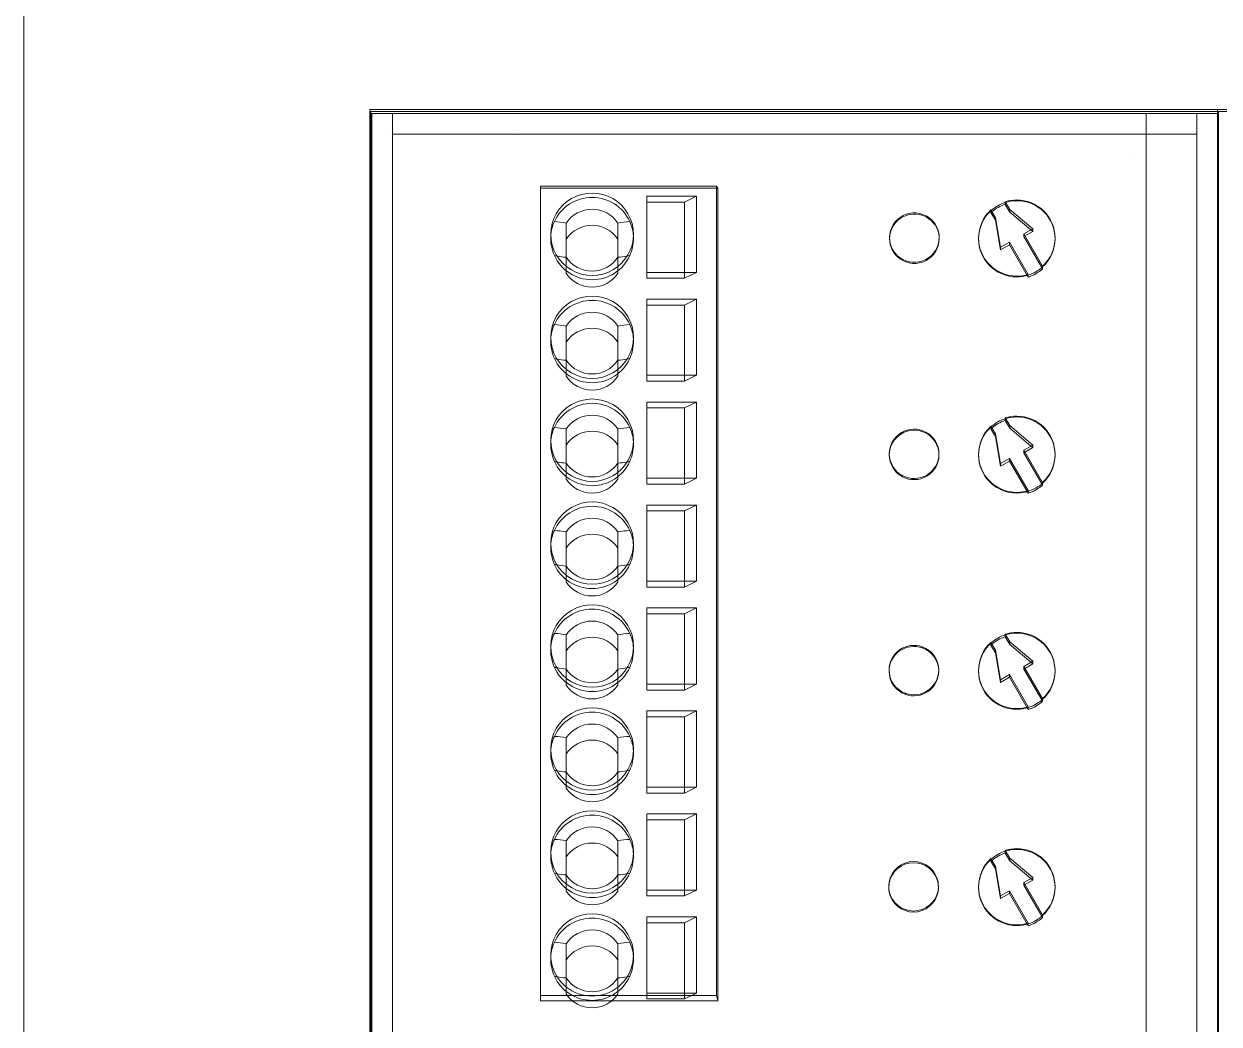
# Model space of a CAD drawing. Header units: millimetres. Extents: x 4137 to 6698, y 1400 to 3585.
# Drawn here: x 4370.9 to 4428.8, y 2616.5 to 2664.9 of the extents above; entities that cross this region are included whole.
import ezdxf

# ---------------------------------------------------------------- set-up
doc = ezdxf.new("R2010")
doc.units = ezdxf.units.MM
doc.layers.add('000-SI-Oprema', color=30, linetype='Continuous', lineweight=0)
doc.layers.add('002-PI-Kabelska kanalica', color=150, linetype='Continuous')

msp = doc.modelspace()

# ---------------------------------------------------------------- linework, layer by layer
at = {"layer": '000-SI-Oprema', "color": 0, "linetype": 'ByBlock', "lineweight": 0}
for p, q in [((4428.68, 2660.745), (4387.68, 2660.745)), ((4387.68, 2660.745), (4387.68, 2530.745)), ((4387.68, 2549.295), (4387.68, 2660.745)), ((4387.68, 2660.745), (4387.68, 2660.745)), ((4428.68, 2660.745), (4387.68, 2660.745)), ((4389.68, 2660.745), (4389.68, 2660.745)), ((4389.68, 2660.745), (4389.68, 2660.745)), ((4392.68, 2660.745), (4392.68, 2660.745)), ((4392.68, 2660.745), (4392.68, 2660.745)), ((4392.68, 2660.745), (4392.68, 2660.745)), ((4392.68, 2660.745), (4392.68, 2660.745)), ((4392.68, 2660.745), (4392.68, 2660.745)), ((4392.68, 2660.745), (4392.68, 2660.745)), ((4392.68, 2660.745), (4392.68, 2660.745)), ((4392.68, 2660.745), (4392.68, 2660.745)), ((4392.68, 2660.745), (4392.68, 2660.745)), ((4392.68, 2660.745), (4392.68, 2660.745)), ((4392.68, 2660.745), (4392.68, 2660.745)), ((4392.68, 2660.745), (4392.68, 2660.745)), ((4392.68, 2660.745), (4392.68, 2660.745)), ((4393.08, 2660.745), (4393.08, 2660.745)), ((4393.08, 2660.745), (4393.08, 2660.745)), ((4394.58, 2660.745), (4394.58, 2660.745)), ((4394.58, 2660.745), (4394.58, 2660.745)), ((4394.58, 2660.745), (4394.58, 2660.745)), ((4394.58, 2660.745), (4394.58, 2660.745)), ((4395.58, 2660.745), (4395.58, 2660.745)), ((4396.08, 2660.745), (4396.08, 2660.745)), ((4396.08, 2660.745), (4396.08, 2660.745)), ((4396.08, 2660.745), (4396.08, 2660.745)), ((4407.197, 2660.745), (4407.197, 2660.745)), ((4407.197, 2660.745), (4407.197, 2660.745)), ((4407.197, 2660.745), (4407.197, 2660.745)), ((4407.197, 2660.745), (4407.197, 2660.745)), ((4407.197, 2660.745), (4407.197, 2660.745)), ((4407.197, 2660.745), (4407.197, 2660.745)), ((4407.197, 2660.745), (4407.197, 2660.745)), ((4407.197, 2660.745), (4407.197, 2660.745)), ((4407.197, 2660.745), (4407.197, 2660.745)), ((4407.197, 2660.745), (4407.197, 2660.745)), ((4407.197, 2660.745), (4407.197, 2660.745)), ((4407.197, 2660.745), (4407.197, 2660.745)), ((4407.197, 2660.745), (4407.197, 2660.745)), ((4407.197, 2660.745), (4407.197, 2660.745)), ((4407.197, 2660.745), (4407.197, 2660.745)), ((4409.162, 2660.745), (4409.162, 2660.745)), ((4409.162, 2660.745), (4409.162, 2660.745)), ((4409.162, 2660.745), (4409.162, 2660.745)), ((4409.162, 2660.745), (4409.162, 2660.745)), ((4409.162, 2660.745), (4409.162, 2660.745)), ((4409.162, 2660.745), (4409.162, 2660.745)), ((4409.162, 2660.745), (4409.162, 2660.745)), ((4409.162, 2660.745), (4409.162, 2660.745)), ((4409.162, 2660.745), (4409.162, 2660.745)), ((4409.162, 2660.745), (4409.162, 2660.745)), ((4409.162, 2660.745), (4409.162, 2660.745)), ((4409.162, 2660.745), (4409.162, 2660.745)), ((4409.162, 2660.745), (4409.162, 2660.745)), ((4409.162, 2660.745), (4409.162, 2660.745)), ((4409.162, 2660.745), (4409.162, 2660.745)), ((4424.68, 2660.745), (4424.68, 2660.745)), ((4424.68, 2660.745), (4424.68, 2660.745)), ((4424.68, 2660.745), (4424.68, 2660.745)), ((4424.68, 2660.745), (4424.68, 2660.745)), ((4424.68, 2660.745), (4424.68, 2660.745)), ((4424.68, 2660.745), (4424.68, 2660.745)), ((4424.68, 2660.745), (4424.68, 2660.745)), ((4424.68, 2660.745), (4424.68, 2660.745)), ((4424.68, 2660.745), (4424.68, 2660.745)), ((4424.68, 2660.745), (4424.68, 2660.745)), ((4424.68, 2660.745), (4424.68, 2660.745)), ((4424.68, 2660.745), (4424.68, 2660.745)), ((4424.98, 2660.745), (4424.98, 2660.745)), ((4424.98, 2660.745), (4424.98, 2660.745)), ((4424.98, 2660.745), (4424.98, 2660.745)), ((4428.68, 2530.745), (4428.68, 2660.745)), ((4428.68, 2549.295), (4428.68, 2660.745)), ((4428.68, 2660.745), (4428.68, 2660.745)), ((4469.68, 2660.745), (4428.68, 2660.745)), ((4428.68, 2660.745), (4428.68, 2530.745)), ((4428.68, 2549.295), (4428.68, 2660.745)), ((4428.68, 2660.745), (4428.68, 2660.745)), ((4469.68, 2660.745), (4428.68, 2660.745)), ((4387.728, 2660.646), (4387.728, 2660.646)), ((4428.728, 2660.646), (4387.728, 2660.646)), ((4387.728, 2660.646), (4387.728, 2530.646)), ((4387.728, 2549.195), (4387.728, 2660.646)), ((4387.728, 2660.646), (4387.728, 2660.646)), ((4428.728, 2660.646), (4387.728, 2660.646)), ((4387.776, 2660.546), (4387.776, 2547.605)), ((4387.776, 2660.546), (4387.776, 2660.546)), ((4387.776, 2660.546), (4390.888, 2660.546)), ((4388.728, 2660.646), (4388.728, 2660.646)), ((4388.776, 2660.071), (4388.776, 2660.546)), ((4388.776, 2660.546), (4388.776, 2660.546)), ((4389.728, 2660.646), (4389.728, 2660.646)), ((4389.728, 2660.646), (4389.728, 2660.646)), ((4390.84, 2660.646), (4390.84, 2660.646)), ((4390.888, 2660.546), (4390.888, 2660.546)), ((4390.888, 2660.546), (4425.226, 2660.546)), ((4392.728, 2660.646), (4392.728, 2660.646)), ((4392.728, 2660.646), (4392.728, 2660.646)), ((4392.728, 2660.646), (4392.728, 2660.646)), ((4392.728, 2660.646), (4392.728, 2660.646)), ((4392.728, 2660.646), (4392.728, 2660.646)), ((4392.728, 2660.646), (4392.728, 2660.646)), ((4392.728, 2660.646), (4392.728, 2660.646)), ((4392.728, 2660.646), (4392.728, 2660.646)), ((4392.728, 2660.646), (4392.728, 2660.646)), ((4392.728, 2660.646), (4392.728, 2660.646)), ((4392.728, 2660.646), (4392.728, 2660.646)), ((4392.728, 2660.646), (4392.728, 2660.646)), ((4392.728, 2660.646), (4392.728, 2660.646)), ((4393.128, 2660.646), (4393.128, 2660.646)), ((4393.128, 2660.646), (4393.128, 2660.646)), ((4394.628, 2660.646), (4394.628, 2660.646)), ((4394.628, 2660.646), (4394.628, 2660.646)), ((4394.628, 2660.646), (4394.628, 2660.646)), ((4394.628, 2660.646), (4394.628, 2660.646)), ((4395.628, 2660.646), (4395.628, 2660.646)), ((4396.128, 2660.646), (4396.128, 2660.646)), ((4396.128, 2660.646), (4396.128, 2660.646)), ((4396.128, 2660.646), (4396.128, 2660.646)), ((4407.245, 2660.646), (4407.245, 2660.646)), ((4407.245, 2660.646), (4407.245, 2660.646)), ((4407.245, 2660.646), (4407.245, 2660.646)), ((4407.245, 2660.646), (4407.245, 2660.646)), ((4407.245, 2660.646), (4407.245, 2660.646)), ((4407.245, 2660.646), (4407.245, 2660.646)), ((4407.245, 2660.646), (4407.245, 2660.646)), ((4407.245, 2660.646), (4407.245, 2660.646)), ((4407.245, 2660.646), (4407.245, 2660.646)), ((4407.245, 2660.646), (4407.245, 2660.646)), ((4407.245, 2660.646), (4407.245, 2660.646)), ((4407.245, 2660.646), (4407.245, 2660.646)), ((4407.245, 2660.646), (4407.245, 2660.646)), ((4407.245, 2660.646), (4407.245, 2660.646)), ((4407.245, 2660.646), (4407.245, 2660.646)), ((4409.21, 2660.646), (4409.21, 2660.646)), ((4409.21, 2660.646), (4409.21, 2660.646)), ((4409.21, 2660.646), (4409.21, 2660.646)), ((4409.21, 2660.646), (4409.21, 2660.646)), ((4409.21, 2660.646), (4409.21, 2660.646)), ((4409.21, 2660.646), (4409.21, 2660.646)), ((4409.21, 2660.646), (4409.21, 2660.646)), ((4409.21, 2660.646), (4409.21, 2660.646)), ((4409.21, 2660.646), (4409.21, 2660.646)), ((4409.21, 2660.646), (4409.21, 2660.646)), ((4409.21, 2660.646), (4409.21, 2660.646)), ((4409.21, 2660.646), (4409.21, 2660.646)), ((4409.21, 2660.646), (4409.21, 2660.646)), ((4409.21, 2660.646), (4409.21, 2660.646)), ((4409.21, 2660.646), (4409.21, 2660.646)), ((4424.728, 2660.646), (4424.728, 2660.646)), ((4424.728, 2660.646), (4424.728, 2660.646)), ((4424.728, 2660.646), (4424.728, 2660.646)), ((4424.728, 2660.646), (4424.728, 2660.646)), ((4424.728, 2660.646), (4424.728, 2660.646)), ((4424.728, 2660.646), (4424.728, 2660.646)), ((4424.728, 2660.646), (4424.728, 2660.646)), ((4424.728, 2660.646), (4424.728, 2660.646)), ((4424.728, 2660.646), (4424.728, 2660.646)), ((4424.728, 2660.646), (4424.728, 2660.646)), ((4424.728, 2660.646), (4424.728, 2660.646)), ((4424.728, 2660.646), (4424.728, 2660.646)), ((4425.028, 2660.646), (4425.028, 2660.646)), ((4425.028, 2660.646), (4425.028, 2660.646)), ((4425.028, 2660.646), (4425.028, 2660.646)), ((4425.178, 2660.646), (4425.178, 2660.646)), ((4425.226, 2660.546), (4425.226, 2547.605)), ((4425.226, 2660.546), (4428.676, 2660.546)), ((4425.226, 2660.546), (4425.226, 2660.546)), ((4427.676, 2660.546), (4427.676, 2660.071)), ((4427.676, 2660.546), (4427.676, 2660.546)), ((4428.676, 2660.546), (4428.676, 2547.604)), ((4428.676, 2660.546), (4428.676, 2660.546)), ((4428.728, 2530.646), (4428.728, 2660.646)), ((4428.728, 2549.195), (4428.728, 2660.646)), ((4428.728, 2660.646), (4428.728, 2660.646)), ((4428.728, 2660.646), (4428.728, 2660.646)), ((4469.728, 2660.646), (4428.728, 2660.646)), ((4428.728, 2660.646), (4428.728, 2530.646)), ((4428.728, 2549.195), (4428.728, 2660.646)), ((4428.728, 2660.646), (4428.728, 2660.646)), ((4469.728, 2660.646), (4428.728, 2660.646)), ((4388.728, 2659.646), (4388.728, 2659.646)), ((4388.776, 2660.044), (4388.776, 2548.761)), ((4394.591, 2659.609), (4394.591, 2659.609)), ((4427.628, 2659.646), (4427.628, 2659.646)), ((4427.676, 2548.761), (4427.676, 2660.071)), ((4388.776, 2659.546), (4427.676, 2659.546)), ((4388.776, 2659.546), (4388.776, 2659.546)), ((4427.676, 2659.546), (4427.676, 2659.546)), ((4424.657, 2658.627), (4424.657, 2658.627)), ((4424.657, 2658.627), (4424.657, 2658.627)), ((4424.657, 2658.627), (4424.657, 2658.627)), ((4424.657, 2658.627), (4424.657, 2658.627)), ((4424.657, 2658.627), (4424.657, 2658.627)), ((4424.657, 2658.627), (4424.657, 2658.627)), ((4424.657, 2658.627), (4424.657, 2658.627)), ((4424.657, 2658.627), (4424.657, 2658.627)), ((4424.657, 2658.627), (4424.657, 2658.627)), ((4424.657, 2658.627), (4424.657, 2658.627)), ((4424.657, 2658.627), (4424.657, 2658.627)), ((4424.657, 2658.627), (4424.657, 2658.627)), ((4395.928, 2657.039), (4395.928, 2617.87)), ((4404.437, 2657.039), (4395.928, 2657.039)), ((4404.437, 2656.928), (4395.928, 2656.928)), ((4404.437, 2617.87), (4404.437, 2657.039)), ((4404.513, 2656.928), (4404.437, 2657.039)), ((4404.513, 2656.928), (4404.437, 2656.928)), ((4404.511, 2617.615), (4404.513, 2656.928)), ((4401.078, 2656.548), (4401.078, 2652.862)), ((4403.478, 2656.548), (4401.078, 2656.548)), ((4401.078, 2656.263), (4402.902, 2656.263)), ((4403.478, 2656.548), (4402.902, 2656.263)), ((4402.902, 2652.862), (4402.902, 2656.263)), ((4403.478, 2656.548), (4403.478, 2652.862)), ((4418.409, 2656.28), (4418.409, 2656.275)), ((4418.625, 2655.906), (4418.409, 2656.28)), ((4418.409, 2656.275), (4418.409, 2656.27)), ((4418.409, 2656.27), (4418.409, 2656.265)), ((4418.409, 2656.265), (4418.409, 2656.259)), ((4418.409, 2656.259), (4418.409, 2656.254)), ((4418.409, 2656.254), (4418.409, 2656.249)), ((4418.409, 2656.249), (4418.409, 2656.244)), ((4418.409, 2656.244), (4418.409, 2656.231)), ((4418.409, 2656.231), (4418.409, 2656.218)), ((4418.409, 2656.218), (4418.409, 2656.204)), ((4418.409, 2656.204), (4418.409, 2656.191)), ((4418.409, 2656.191), (4418.409, 2656.178)), ((4418.409, 2656.178), (4418.409, 2656.165)), ((4418.409, 2656.165), (4418.409, 2656.151)), ((4418.409, 2656.151), (4418.625, 2655.778)), ((4414.719, 2655.458), (4414.719, 2655.512)), ((4417.716, 2655.881), (4417.716, 2655.876)), ((4417.716, 2655.881), (4417.932, 2655.508)), ((4417.716, 2655.876), (4417.716, 2655.871)), ((4417.716, 2655.871), (4417.716, 2655.866)), ((4417.716, 2655.866), (4417.716, 2655.861)), ((4417.716, 2655.861), (4417.716, 2655.856)), ((4417.716, 2655.856), (4417.716, 2655.851)), ((4417.716, 2655.851), (4417.716, 2655.846)), ((4417.716, 2655.833), (4417.716, 2655.846)), ((4417.716, 2655.819), (4417.716, 2655.833)), ((4417.716, 2655.806), (4417.716, 2655.819)), ((4417.716, 2655.793), (4417.716, 2655.806)), ((4417.716, 2655.779), (4417.716, 2655.793)), ((4417.716, 2655.766), (4417.716, 2655.779)), ((4417.716, 2655.753), (4417.716, 2655.766)), ((4417.932, 2655.38), (4417.716, 2655.753)), ((4419.745, 2654.97), (4418.625, 2655.906)), ((4418.625, 2655.906), (4418.625, 2655.778)), ((4418.625, 2655.778), (4419.654, 2654.918)), ((4397.178, 2653.594), (4397.178, 2655.246)), ((4399.678, 2655.246), (4399.678, 2653.594)), ((4417.932, 2655.508), (4417.932, 2655.38)), ((4417.932, 2655.508), (4418.186, 2654.074)), ((4418.186, 2653.945), (4417.932, 2655.38)), ((4419.312, 2654.721), (4419.745, 2654.97)), ((4419.745, 2654.842), (4419.745, 2654.97)), ((4396.428, 2654.519), (4396.428, 2654.705)), ((4400.428, 2654.519), (4400.428, 2654.705)), ((4412.816, 2654.543), (4412.816, 2654.49)), ((4415.216, 2654.544), (4415.216, 2654.49)), ((4417.116, 2654.487), (4417.116, 2654.522)), ((4419.745, 2654.842), (4419.312, 2654.593)), ((4419.312, 2654.593), (4419.312, 2654.721)), ((4420.215, 2653.163), (4419.312, 2654.721)), ((4419.312, 2654.593), (4420.18, 2653.096)), ((4419.654, 2654.918), (4419.745, 2654.842)), ((4420.816, 2654.487), (4420.816, 2654.522)), ((4418.186, 2654.074), (4418.619, 2654.323)), ((4418.619, 2654.194), (4418.186, 2653.945)), ((4418.186, 2654.074), (4418.186, 2653.945)), ((4418.619, 2654.323), (4418.619, 2654.194)), ((4418.619, 2654.323), (4419.522, 2652.764)), ((4419.522, 2652.636), (4418.619, 2654.194)), ((4397.178, 2653.594), (4397.178, 2652.817)), ((4399.678, 2653.594), (4399.678, 2652.817)), ((4413.312, 2653.522), (4413.312, 2653.575)), ((4403.478, 2652.862), (4401.078, 2652.862)), ((4401.078, 2652.577), (4401.078, 2652.862)), ((4402.902, 2652.577), (4402.902, 2652.862)), ((4402.902, 2652.577), (4403.478, 2652.862)), ((4419.522, 2652.759), (4419.522, 2652.764)), ((4419.522, 2652.754), (4419.522, 2652.759)), ((4419.522, 2652.749), (4419.522, 2652.754)), ((4419.522, 2652.744), (4419.522, 2652.749)), ((4419.522, 2652.739), (4419.522, 2652.744)), ((4419.522, 2652.734), (4419.522, 2652.739)), ((4419.522, 2652.729), (4419.522, 2652.734)), ((4419.522, 2652.715), (4419.522, 2652.729)), ((4419.522, 2652.702), (4419.522, 2652.715)), ((4419.522, 2652.689), (4419.522, 2652.702)), ((4419.522, 2652.676), (4419.522, 2652.689)), ((4419.522, 2652.662), (4419.522, 2652.676)), ((4419.522, 2652.649), (4419.522, 2652.662)), ((4419.522, 2652.636), (4419.522, 2652.649)), ((4420.18, 2653.096), (4420.215, 2653.034)), ((4420.215, 2653.158), (4420.215, 2653.163)), ((4420.215, 2653.153), (4420.215, 2653.158)), ((4420.215, 2653.147), (4420.215, 2653.153)), ((4420.215, 2653.142), (4420.215, 2653.147)), ((4420.215, 2653.137), (4420.215, 2653.142)), ((4420.215, 2653.132), (4420.215, 2653.137)), ((4420.215, 2653.127), (4420.215, 2653.132)), ((4420.215, 2653.114), (4420.215, 2653.127)), ((4420.215, 2653.101), (4420.215, 2653.114)), ((4420.215, 2653.087), (4420.215, 2653.101)), ((4420.215, 2653.074), (4420.215, 2653.087)), ((4420.215, 2653.061), (4420.215, 2653.074)), ((4420.215, 2653.048), (4420.215, 2653.061)), ((4420.215, 2653.034), (4420.215, 2653.048)), ((4401.078, 2652.577), (4402.902, 2652.577)), ((4401.078, 2651.567), (4401.078, 2647.881)), ((4403.478, 2651.567), (4401.078, 2651.567)), ((4403.478, 2651.567), (4402.902, 2651.282)), ((4403.478, 2651.567), (4403.478, 2647.881)), ((4401.078, 2651.282), (4402.902, 2651.282)), ((4402.902, 2647.881), (4402.902, 2651.282)), ((4397.178, 2648.613), (4397.178, 2650.265)), ((4399.678, 2650.265), (4399.678, 2648.613)), ((4396.428, 2649.538), (4396.428, 2649.724)), ((4400.428, 2649.538), (4400.428, 2649.724)), ((4397.178, 2648.613), (4397.178, 2647.836)), ((4399.678, 2648.613), (4399.678, 2647.836)), ((4403.478, 2647.881), (4401.078, 2647.881)), ((4401.078, 2647.596), (4401.078, 2647.881)), ((4401.078, 2647.596), (4402.902, 2647.596)), ((4402.902, 2647.596), (4402.902, 2647.881)), ((4402.902, 2647.596), (4403.478, 2647.881)), ((4401.078, 2646.586), (4401.078, 2642.9)), ((4403.478, 2646.586), (4401.078, 2646.586)), ((4401.078, 2646.301), (4402.902, 2646.301)), ((4403.478, 2646.586), (4402.902, 2646.301)), ((4402.902, 2642.9), (4402.902, 2646.301)), ((4403.478, 2646.586), (4403.478, 2642.9)), ((4418.409, 2645.813), (4418.409, 2645.818)), ((4418.625, 2645.445), (4418.409, 2645.818)), ((4418.409, 2645.808), (4418.409, 2645.813)), ((4418.409, 2645.803), (4418.409, 2645.808)), ((4418.409, 2645.798), (4418.409, 2645.803)), ((4418.409, 2645.793), (4418.409, 2645.798)), ((4418.409, 2645.788), (4418.409, 2645.793)), ((4418.409, 2645.783), (4418.409, 2645.788)), ((4418.409, 2645.77), (4418.409, 2645.783)), ((4418.409, 2645.756), (4418.409, 2645.77)), ((4418.409, 2645.743), (4418.409, 2645.756)), ((4418.409, 2645.73), (4418.409, 2645.743)), ((4418.409, 2645.717), (4418.409, 2645.73)), ((4418.409, 2645.703), (4418.409, 2645.717)), ((4418.409, 2645.69), (4418.409, 2645.703)), ((4418.409, 2645.69), (4418.625, 2645.317)), ((4397.178, 2643.632), (4397.178, 2645.284)), ((4399.678, 2645.284), (4399.678, 2643.632)), ((4414.569, 2645.083), (4414.569, 2645.136)), ((4417.716, 2645.415), (4417.716, 2645.42)), ((4417.716, 2645.42), (4417.932, 2645.047)), ((4417.716, 2645.41), (4417.716, 2645.415)), ((4417.716, 2645.405), (4417.716, 2645.41)), ((4417.716, 2645.4), (4417.716, 2645.405)), ((4417.716, 2645.394), (4417.716, 2645.4)), ((4417.716, 2645.389), (4417.716, 2645.394)), ((4417.716, 2645.384), (4417.716, 2645.389)), ((4417.716, 2645.371), (4417.716, 2645.384)), ((4417.716, 2645.358), (4417.716, 2645.371)), ((4417.716, 2645.345), (4417.716, 2645.358)), ((4417.716, 2645.331), (4417.716, 2645.345)), ((4417.716, 2645.318), (4417.716, 2645.331)), ((4417.716, 2645.305), (4417.716, 2645.318)), ((4417.716, 2645.292), (4417.716, 2645.305)), ((4417.932, 2644.918), (4417.716, 2645.292)), ((4419.745, 2644.509), (4418.625, 2645.445)), ((4418.625, 2645.445), (4418.625, 2645.317)), ((4418.625, 2645.317), (4419.654, 2644.457)), ((4396.428, 2644.557), (4396.428, 2644.743)), ((4400.428, 2644.557), (4400.428, 2644.743)), ((4417.932, 2645.047), (4418.186, 2643.612)), ((4417.932, 2645.047), (4417.932, 2644.918)), ((4418.186, 2643.484), (4417.932, 2644.918)), ((4412.803, 2644.082), (4412.803, 2644.028)), ((4415.203, 2644.082), (4415.203, 2644.028)), ((4417.116, 2644.025), (4417.116, 2644.061)), ((4419.312, 2644.26), (4419.745, 2644.509)), ((4419.745, 2644.381), (4419.312, 2644.132)), ((4420.215, 2642.701), (4419.312, 2644.26)), ((4419.312, 2644.132), (4419.312, 2644.26)), ((4419.312, 2644.132), (4420.18, 2642.634)), ((4419.654, 2644.457), (4419.745, 2644.381)), ((4419.745, 2644.381), (4419.745, 2644.509)), ((4420.816, 2644.025), (4420.816, 2644.061)), ((4397.178, 2643.632), (4397.178, 2642.855)), ((4399.678, 2643.632), (4399.678, 2642.855)), ((4418.186, 2643.612), (4418.619, 2643.861)), ((4418.619, 2643.733), (4418.186, 2643.484)), ((4418.186, 2643.612), (4418.186, 2643.484)), ((4418.619, 2643.861), (4418.619, 2643.733)), ((4418.619, 2643.861), (4419.522, 2642.303)), ((4419.522, 2642.175), (4418.619, 2643.733)), ((4403.478, 2642.9), (4401.078, 2642.9)), ((4401.078, 2642.615), (4401.078, 2642.9)), ((4402.902, 2642.615), (4403.478, 2642.9)), ((4402.902, 2642.615), (4402.902, 2642.9)), ((4413.436, 2642.974), (4413.436, 2643.028)), ((4401.078, 2642.615), (4402.902, 2642.615)), ((4419.522, 2642.303), (4419.522, 2642.298)), ((4419.522, 2642.298), (4419.522, 2642.293)), ((4419.522, 2642.293), (4419.522, 2642.288)), ((4419.522, 2642.288), (4419.522, 2642.283)), ((4419.522, 2642.283), (4419.522, 2642.277)), ((4419.522, 2642.277), (4419.522, 2642.272)), ((4419.522, 2642.272), (4419.522, 2642.267)), ((4419.522, 2642.254), (4419.522, 2642.267)), ((4419.522, 2642.241), (4419.522, 2642.254)), ((4419.522, 2642.228), (4419.522, 2642.241)), ((4419.522, 2642.214), (4419.522, 2642.228)), ((4419.522, 2642.201), (4419.522, 2642.214)), ((4420.18, 2642.634), (4420.215, 2642.573)), ((4420.215, 2642.696), (4420.215, 2642.701)), ((4420.215, 2642.691), (4420.215, 2642.696)), ((4420.215, 2642.686), (4420.215, 2642.691)), ((4420.215, 2642.681), (4420.215, 2642.686)), ((4420.215, 2642.676), (4420.215, 2642.681)), ((4420.215, 2642.671), (4420.215, 2642.676)), ((4420.215, 2642.666), (4420.215, 2642.671)), ((4420.215, 2642.653), (4420.215, 2642.666)), ((4420.215, 2642.639), (4420.215, 2642.653)), ((4420.215, 2642.626), (4420.215, 2642.639)), ((4420.215, 2642.613), (4420.215, 2642.626)), ((4420.215, 2642.6), (4420.215, 2642.613)), ((4420.215, 2642.586), (4420.215, 2642.6)), ((4420.215, 2642.573), (4420.215, 2642.586)), ((4419.522, 2642.188), (4419.522, 2642.201)), ((4419.522, 2642.175), (4419.522, 2642.188)), ((4401.078, 2641.605), (4401.078, 2637.919)), ((4403.478, 2641.605), (4401.078, 2641.605)), ((4401.078, 2641.32), (4402.902, 2641.32)), ((4403.478, 2641.605), (4402.902, 2641.32)), ((4402.902, 2637.919), (4402.902, 2641.32)), ((4403.478, 2641.605), (4403.478, 2637.919)), ((4397.178, 2638.651), (4397.178, 2640.303)), ((4399.678, 2640.303), (4399.678, 2638.651)), ((4396.428, 2639.576), (4396.428, 2639.762)), ((4400.428, 2639.576), (4400.428, 2639.762)), ((4397.178, 2638.651), (4397.178, 2637.874)), ((4399.678, 2638.651), (4399.678, 2637.874)), ((4403.478, 2637.919), (4401.078, 2637.919)), ((4401.078, 2637.634), (4401.078, 2637.919)), ((4401.078, 2637.634), (4402.902, 2637.634)), ((4402.902, 2637.634), (4403.478, 2637.919)), ((4402.902, 2637.634), (4402.902, 2637.919)), ((4401.078, 2636.624), (4401.078, 2632.938)), ((4403.478, 2636.624), (4401.078, 2636.624)), ((4403.478, 2636.624), (4402.902, 2636.339)), ((4403.478, 2636.624), (4403.478, 2632.938)), ((4401.078, 2636.339), (4402.902, 2636.339)), ((4402.902, 2632.938), (4402.902, 2636.339)), ((4397.178, 2633.67), (4397.178, 2635.322)), ((4399.678, 2635.322), (4399.678, 2633.67)), ((4418.409, 2635.352), (4418.409, 2635.357)), ((4418.625, 2634.984), (4418.409, 2635.357)), ((4418.409, 2635.347), (4418.409, 2635.352)), ((4418.409, 2635.342), (4418.409, 2635.347)), ((4418.409, 2635.337), (4418.409, 2635.342)), ((4418.409, 2635.332), (4418.409, 2635.337)), ((4418.409, 2635.326), (4418.409, 2635.332)), ((4418.409, 2635.321), (4418.409, 2635.326)), ((4418.409, 2635.308), (4418.409, 2635.321)), ((4418.409, 2635.295), (4418.409, 2635.308)), ((4418.409, 2635.282), (4418.409, 2635.295)), ((4418.409, 2635.269), (4418.409, 2635.282)), ((4396.428, 2634.595), (4396.428, 2634.781)), ((4400.428, 2634.595), (4400.428, 2634.781)), ((4414.398, 2634.691), (4414.398, 2634.745)), ((4417.716, 2634.954), (4417.716, 2634.959)), ((4417.716, 2634.959), (4417.932, 2634.586)), ((4417.716, 2634.948), (4417.716, 2634.954)), ((4417.716, 2634.943), (4417.716, 2634.948)), ((4417.716, 2634.938), (4417.716, 2634.943)), ((4417.716, 2634.933), (4417.716, 2634.938)), ((4417.716, 2634.928), (4417.716, 2634.933)), ((4417.716, 2634.923), (4417.716, 2634.928)), ((4417.716, 2634.923), (4417.716, 2634.91)), ((4417.716, 2634.91), (4417.716, 2634.896)), ((4417.716, 2634.896), (4417.716, 2634.883)), ((4417.716, 2634.883), (4417.716, 2634.87)), ((4417.716, 2634.87), (4417.716, 2634.857)), ((4417.716, 2634.857), (4417.716, 2634.844)), ((4417.716, 2634.844), (4417.716, 2634.83)), ((4417.932, 2634.457), (4417.716, 2634.83)), ((4418.409, 2635.255), (4418.409, 2635.269)), ((4418.409, 2635.242), (4418.409, 2635.255)), ((4418.409, 2635.229), (4418.409, 2635.242)), ((4418.409, 2635.229), (4418.625, 2634.856)), ((4418.625, 2634.984), (4418.625, 2634.856)), ((4419.745, 2634.048), (4418.625, 2634.984)), ((4418.625, 2634.856), (4419.654, 2633.996)), ((4417.932, 2634.586), (4417.932, 2634.457)), ((4417.932, 2634.586), (4418.186, 2633.151)), ((4418.186, 2633.023), (4417.932, 2634.457)), ((4397.178, 2633.67), (4397.178, 2632.893)), ((4399.678, 2633.67), (4399.678, 2632.893)), ((4412.79, 2633.62), (4412.79, 2633.567)), ((4415.19, 2633.62), (4415.19, 2633.567)), ((4417.116, 2633.564), (4417.116, 2633.6)), ((4419.312, 2633.799), (4419.745, 2634.048)), ((4419.745, 2633.92), (4419.312, 2633.67)), ((4420.215, 2632.24), (4419.312, 2633.799)), ((4419.312, 2633.67), (4419.312, 2633.799)), ((4419.312, 2633.67), (4420.18, 2632.173)), ((4419.654, 2633.996), (4419.745, 2633.92)), ((4419.745, 2633.92), (4419.745, 2634.048)), ((4420.816, 2633.564), (4420.816, 2633.6)), ((4418.186, 2633.151), (4418.619, 2633.4)), ((4418.619, 2633.272), (4418.186, 2633.023)), ((4418.186, 2633.151), (4418.186, 2633.023)), ((4418.619, 2633.4), (4418.619, 2633.272)), ((4418.619, 2633.4), (4419.522, 2631.842)), ((4419.522, 2631.713), (4418.619, 2633.272)), ((4403.478, 2632.938), (4401.078, 2632.938)), ((4401.078, 2632.653), (4401.078, 2632.938)), ((4401.078, 2632.653), (4402.902, 2632.653)), ((4402.902, 2632.653), (4403.478, 2632.938)), ((4402.902, 2632.653), (4402.902, 2632.938)), ((4413.581, 2632.443), (4413.581, 2632.496)), ((4419.522, 2631.842), (4419.522, 2631.837)), ((4419.522, 2631.837), (4419.522, 2631.831)), ((4419.522, 2631.831), (4419.522, 2631.826)), ((4419.522, 2631.826), (4419.522, 2631.821)), ((4419.522, 2631.821), (4419.522, 2631.816)), ((4419.522, 2631.816), (4419.522, 2631.811)), ((4419.522, 2631.811), (4419.522, 2631.806)), ((4420.18, 2632.173), (4420.215, 2632.112)), ((4420.215, 2632.235), (4420.215, 2632.24)), ((4420.215, 2632.23), (4420.215, 2632.235)), ((4420.215, 2632.225), (4420.215, 2632.23)), ((4420.215, 2632.22), (4420.215, 2632.225)), ((4420.215, 2632.215), (4420.215, 2632.22)), ((4420.215, 2632.209), (4420.215, 2632.215)), ((4420.215, 2632.204), (4420.215, 2632.209)), ((4420.215, 2632.191), (4420.215, 2632.204)), ((4420.215, 2632.178), (4420.215, 2632.191)), ((4420.215, 2632.165), (4420.215, 2632.178)), ((4420.215, 2632.152), (4420.215, 2632.165)), ((4420.215, 2632.138), (4420.215, 2632.152)), ((4420.215, 2632.125), (4420.215, 2632.138)), ((4420.215, 2632.112), (4420.215, 2632.125)), ((4401.078, 2631.643), (4401.078, 2627.957)), ((4403.478, 2631.643), (4401.078, 2631.643)), ((4401.078, 2631.358), (4402.902, 2631.358)), ((4403.478, 2631.643), (4402.902, 2631.358)), ((4402.902, 2627.957), (4402.902, 2631.358)), ((4403.478, 2631.643), (4403.478, 2627.957)), ((4419.522, 2631.806), (4419.522, 2631.793)), ((4419.522, 2631.793), (4419.522, 2631.779)), ((4419.522, 2631.779), (4419.522, 2631.766)), ((4419.522, 2631.766), (4419.522, 2631.753)), ((4419.522, 2631.753), (4419.522, 2631.74)), ((4419.522, 2631.74), (4419.522, 2631.727)), ((4419.522, 2631.727), (4419.522, 2631.713)), ((4397.178, 2628.689), (4397.178, 2630.341)), ((4399.678, 2630.341), (4399.678, 2628.689)), ((4396.428, 2629.614), (4396.428, 2629.8)), ((4400.428, 2629.614), (4400.428, 2629.8)), ((4397.178, 2628.689), (4397.178, 2627.912)), ((4399.678, 2628.689), (4399.678, 2627.912)), ((4403.478, 2627.957), (4401.078, 2627.957)), ((4401.078, 2627.672), (4401.078, 2627.957)), ((4402.902, 2627.672), (4403.478, 2627.957)), ((4402.902, 2627.672), (4402.902, 2627.957)), ((4401.078, 2627.672), (4402.902, 2627.672)), ((4401.078, 2626.662), (4401.078, 2622.976)), ((4403.478, 2626.662), (4401.078, 2626.662)), ((4403.478, 2626.662), (4402.902, 2626.377)), ((4403.478, 2626.662), (4403.478, 2622.976)), ((4401.078, 2626.377), (4402.902, 2626.377)), ((4402.902, 2622.976), (4402.902, 2626.377)), ((4397.178, 2623.708), (4397.178, 2625.36)), ((4399.678, 2625.36), (4399.678, 2623.708)), ((4418.409, 2624.896), (4418.409, 2624.891)), ((4418.625, 2624.523), (4418.409, 2624.896)), ((4418.409, 2624.891), (4418.409, 2624.886)), ((4418.409, 2624.886), (4418.409, 2624.881)), ((4418.409, 2624.881), (4418.409, 2624.875)), ((4418.409, 2624.875), (4418.409, 2624.87)), ((4396.428, 2624.633), (4396.428, 2624.819)), ((4400.428, 2624.633), (4400.428, 2624.819)), ((4417.716, 2624.498), (4417.716, 2624.492)), ((4417.716, 2624.498), (4417.932, 2624.124)), ((4417.716, 2624.492), (4417.716, 2624.487)), ((4417.716, 2624.487), (4417.716, 2624.482)), ((4417.716, 2624.482), (4417.716, 2624.477)), ((4417.716, 2624.477), (4417.716, 2624.472)), ((4417.716, 2624.472), (4417.716, 2624.466)), ((4417.716, 2624.466), (4417.716, 2624.461)), ((4417.716, 2624.448), (4417.716, 2624.461)), ((4417.716, 2624.435), (4417.716, 2624.448)), ((4417.716, 2624.422), (4417.716, 2624.435)), ((4417.716, 2624.409), (4417.716, 2624.422)), ((4417.716, 2624.396), (4417.716, 2624.409)), ((4417.716, 2624.382), (4417.716, 2624.396)), ((4417.716, 2624.369), (4417.716, 2624.382)), ((4417.932, 2623.996), (4417.716, 2624.369)), ((4418.409, 2624.87), (4418.409, 2624.865)), ((4418.409, 2624.865), (4418.409, 2624.86)), ((4418.409, 2624.86), (4418.409, 2624.847)), ((4418.409, 2624.847), (4418.409, 2624.834)), ((4418.409, 2624.834), (4418.409, 2624.82)), ((4418.409, 2624.82), (4418.409, 2624.807)), ((4418.409, 2624.807), (4418.409, 2624.794)), ((4418.409, 2624.794), (4418.409, 2624.781)), ((4418.409, 2624.781), (4418.409, 2624.768)), ((4418.409, 2624.768), (4418.625, 2624.395)), ((4419.745, 2623.587), (4418.625, 2624.523)), ((4418.625, 2624.523), (4418.625, 2624.395)), ((4418.625, 2624.395), (4419.654, 2623.534)), ((4417.932, 2624.124), (4417.932, 2623.996)), ((4417.932, 2624.124), (4418.186, 2622.69)), ((4418.186, 2622.562), (4417.932, 2623.996)), ((4397.178, 2623.708), (4397.178, 2622.931)), ((4399.678, 2623.708), (4399.678, 2622.931)), ((4412.777, 2623.159), (4412.777, 2623.105)), ((4415.102, 2623.519), (4415.102, 2623.573)), ((4415.177, 2623.159), (4415.177, 2623.105)), ((4417.116, 2623.102), (4417.116, 2623.138)), ((4419.312, 2623.338), (4419.745, 2623.587)), ((4419.745, 2623.458), (4419.312, 2623.209)), ((4420.215, 2621.779), (4419.312, 2623.338)), ((4419.312, 2623.209), (4419.312, 2623.338)), ((4419.312, 2623.209), (4420.18, 2621.711)), ((4419.654, 2623.534), (4419.745, 2623.458)), ((4419.745, 2623.458), (4419.745, 2623.587)), ((4420.816, 2623.102), (4420.816, 2623.138)), ((4403.478, 2622.976), (4401.078, 2622.976)), ((4401.078, 2622.691), (4401.078, 2622.976)), ((4401.078, 2622.691), (4402.902, 2622.691)), ((4402.902, 2622.691), (4402.902, 2622.976)), ((4402.902, 2622.691), (4403.478, 2622.976)), ((4412.851, 2622.692), (4412.851, 2622.745)), ((4418.186, 2622.69), (4418.619, 2622.939)), ((4418.619, 2622.811), (4418.186, 2622.562)), ((4418.186, 2622.69), (4418.186, 2622.562)), ((4418.619, 2622.939), (4418.619, 2622.811)), ((4418.619, 2622.939), (4419.522, 2621.381)), ((4419.522, 2621.252), (4418.619, 2622.811)), ((4401.078, 2621.681), (4401.078, 2617.995)), ((4403.478, 2621.681), (4401.078, 2621.681)), ((4403.478, 2621.681), (4402.902, 2621.396)), ((4403.478, 2621.681), (4403.478, 2617.995)), ((4420.18, 2621.711), (4420.215, 2621.651)), ((4420.215, 2621.774), (4420.215, 2621.779)), ((4420.215, 2621.769), (4420.215, 2621.774)), ((4420.215, 2621.764), (4420.215, 2621.769)), ((4420.215, 2621.758), (4420.215, 2621.764)), ((4420.215, 2621.753), (4420.215, 2621.758)), ((4420.215, 2621.748), (4420.215, 2621.753)), ((4420.215, 2621.743), (4420.215, 2621.748)), ((4420.215, 2621.73), (4420.215, 2621.743)), ((4420.215, 2621.716), (4420.215, 2621.73)), ((4420.215, 2621.703), (4420.215, 2621.716)), ((4420.215, 2621.69), (4420.215, 2621.703)), ((4420.215, 2621.677), (4420.215, 2621.69)), ((4420.215, 2621.664), (4420.215, 2621.677)), ((4420.215, 2621.651), (4420.215, 2621.664)), ((4401.078, 2621.396), (4402.902, 2621.396)), ((4402.902, 2617.995), (4402.902, 2621.396)), ((4419.522, 2621.375), (4419.522, 2621.381)), ((4419.522, 2621.37), (4419.522, 2621.375)), ((4419.522, 2621.365), (4419.522, 2621.37)), ((4419.522, 2621.36), (4419.522, 2621.365)), ((4419.522, 2621.355), (4419.522, 2621.36)), ((4419.522, 2621.349), (4419.522, 2621.355)), ((4419.522, 2621.344), (4419.522, 2621.349)), ((4419.522, 2621.344), (4419.522, 2621.331)), ((4419.522, 2621.331), (4419.522, 2621.318)), ((4419.522, 2621.318), (4419.522, 2621.305)), ((4419.522, 2621.305), (4419.522, 2621.292)), ((4419.522, 2621.292), (4419.522, 2621.279)), ((4419.522, 2621.279), (4419.522, 2621.265)), ((4419.522, 2621.265), (4419.522, 2621.252)), ((4397.178, 2618.727), (4397.178, 2620.379)), ((4399.678, 2620.379), (4399.678, 2618.727)), ((4396.428, 2619.652), (4396.428, 2619.838)), ((4400.428, 2619.652), (4400.428, 2619.838)), ((4397.178, 2618.727), (4397.178, 2617.95)), ((4399.678, 2618.727), (4399.678, 2617.95)), ((4403.478, 2617.995), (4401.078, 2617.995)), ((4401.078, 2617.71), (4401.078, 2617.995)), ((4402.902, 2617.71), (4402.902, 2617.995)), ((4402.902, 2617.71), (4403.478, 2617.995)), ((4395.928, 2617.87), (4404.437, 2617.87)), ((4395.928, 2617.615), (4395.928, 2617.87)), ((4395.928, 2617.615), (4404.511, 2617.615)), ((4401.078, 2617.71), (4402.902, 2617.71)), ((4404.511, 2617.615), (4404.437, 2617.87))]:
    msp.add_line(p, q, dxfattribs=at)
for centre, major_axis, ratio, start_param, end_param in [((4398.428, 2654.705), (2, 0), 0.996195, 0, 3.141593), ((4398.428, 2654.496), (2, 0), 0.996195, 0.424146, 2.717447), ((4418.966, 2654.487), (-1.85, 0), 0.996336, -1.265134, -0.839056), ((4418.966, 2654.394), (1.85, 0), 0.996336, 1.876458, 2.276832), ((4418.966, 2654.522), (-1.85, 0), 0.996336, -1.570796, -1.265134), ((4418.966, 2654.487), (-1.85, 0), 0.996336, -1.570796, -1.265134), ((4418.966, 2654.522), (-1.85, 0), 0.996336, 3.141554, 4.712389), ((4418.966, 2654.487), (-1.85, 0), 0.996336, 3.141554, 4.712389), ((4398.428, 2654.42), (1.5, 0), 0.996195, 0.585685, 2.555907), ((4414.016, 2654.543), (1.2, 0), 0.996336, 0.944122, 3.141713), ((4414.016, 2654.49), (1.2, 0), 0.996336, 0.943934, 3.141788), ((4414.016, 2654.543), (1.2, 0), 0.996336, 0.000121, 0.944122), ((4418.966, 2654.522), (-1.85, 0), 0.996336, -0.82926, -0.000039), ((4418.966, 2654.487), (-1.85, 0), 0.996336, -0.82926, -0.000039), ((4418.966, 2654.487), (-1.85, 0), 0.996336, -0.839056, -0.82926), ((4418.966, 2654.394), (1.85, 0), 0.996336, 2.276832, 2.312333), ((4398.428, 2654.256), (1.48, -1.535), 0.876352, -2.827734, -2.45031), ((4396.928, 2654.453), (1.712, -0.293), 0.475251, 1.506242, 1.841308), ((4398.428, 2653.643), (1.5, 0), 0.996195, 0.585685, 2.555907), ((4399.927, 2654.453), (1.712, 0.293), 0.475251, 1.300284, 1.635351), ((4398.428, 2654.256), (1.48, 1.535), 0.876352, -0.691283, -0.313858), ((4414.016, 2654.49), (1.2, 0), 0.996336, 0.000046, 0.943934), ((4398.428, 2654.705), (2, 0), 0.996195, -3.141593, 0), ((4398.428, 2654.256), (1.48, -1.535), 0.876352, -2.45031, -2.403588), ((4398.428, 2654.256), (1.48, -1.535), 0.876352, -2.403588, -1.979442), ((4398.428, 2654.256), (1.48, 1.535), 0.876352, -1.162151, -0.738005), ((4398.428, 2654.256), (1.48, 1.535), 0.876352, -0.738005, -0.691283), ((4414.016, 2654.543), (1.2, 0), 0.996336, -3.141472, -2.197471), ((4414.016, 2654.49), (1.2, 0), 0.996336, -3.141397, -2.197283), ((4414.016, 2654.543), (1.2, 0), 0.996336, -2.197471, 0.000121), ((4414.016, 2654.49), (1.2, 0), 0.996336, -2.197283, 0.000046), ((4418.966, 2654.522), (-1.85, 0), 0.996336, -0.000039, 1.570796), ((4418.966, 2654.487), (-1.85, 0), 0.996336, -0.000039, 1.570796), ((4418.966, 2654.522), (-1.85, 0), 0.996336, 2.312332, 3.141554), ((4418.966, 2654.487), (-1.85, 0), 0.996336, 2.312332, 3.141554), ((4396.928, 2654.453), (1.712, -0.293), 0.475251, -1.678796, -1.604406), ((4398.428, 2654.496), (2, 0), 0.996195, -2.717447, -0.424146), ((4396.928, 2654.453), (1.712, -0.293), 0.475251, -1.604406, -1.34373), ((4398.428, 2654.42), (1.5, 0), 0.996195, -2.555907, -0.585685), ((4399.927, 2654.453), (1.712, 0.293), 0.475251, -1.797863, -1.537186), ((4399.927, 2654.453), (1.712, 0.293), 0.475251, -1.537186, -1.462797), ((4398.428, 2653.643), (1.5, 0), 0.996195, -2.555907, -0.585685), ((4418.966, 2654.522), (-1.85, 0), 0.996336, 1.570796, 1.876457), ((4418.966, 2654.487), (-1.85, 0), 0.996336, 1.570796, 1.876457), ((4418.966, 2654.487), (-1.85, 0), 0.996336, 1.876457, 2.312332), ((4418.966, 2654.394), (1.85, 0), 0.996336, -1.265136, -0.829261), ((4398.428, 2649.724), (2, 0), 0.996195, 0, 3.141593), ((4398.428, 2649.515), (2, 0), 0.996195, 0.424146, 2.717447), ((4398.428, 2649.439), (1.5, 0), 0.996195, 0.585685, 2.555907), ((4398.428, 2649.275), (1.48, -1.535), 0.876352, -2.827734, -2.45031), ((4396.928, 2649.472), (1.712, -0.293), 0.475251, 1.506242, 1.841308), ((4399.927, 2649.472), (1.712, 0.293), 0.475251, 1.300284, 1.635351), ((4398.428, 2649.275), (1.48, 1.535), 0.876352, -0.691283, -0.313858), ((4398.428, 2648.662), (1.5, 0), 0.996195, 0.585685, 2.555907), ((4398.428, 2649.724), (2, 0), 0.996195, -3.141593, 0), ((4398.428, 2649.275), (1.48, -1.535), 0.876352, -2.45031, -2.403588), ((4398.428, 2649.275), (1.48, -1.535), 0.876352, -2.403588, -1.979442), ((4398.428, 2649.275), (1.48, 1.535), 0.876352, -1.162151, -0.738005), ((4398.428, 2649.275), (1.48, 1.535), 0.876352, -0.738005, -0.691283), ((4396.928, 2649.472), (1.712, -0.293), 0.475251, -1.678796, -1.604406), ((4398.428, 2649.515), (2, 0), 0.996195, -2.717447, -0.424146), ((4396.928, 2649.472), (1.712, -0.293), 0.475251, -1.604406, -1.34373), ((4398.428, 2649.439), (1.5, 0), 0.996195, -2.555907, -0.585685), ((4399.927, 2649.472), (1.712, 0.293), 0.475251, -1.797863, -1.537186), ((4399.927, 2649.472), (1.712, 0.293), 0.475251, -1.537186, -1.462797), ((4398.428, 2648.662), (1.5, 0), 0.996195, -2.555907, -0.585685), ((4398.428, 2644.743), (2, 0), 0.996195, 0, 3.141593), ((4398.428, 2644.534), (2, 0), 0.996195, 0.424146, 2.717447), ((4398.428, 2644.458), (1.5, 0), 0.996195, 0.585685, 2.555907), ((4418.966, 2644.025), (-1.85, 0), 0.996336, -1.265134, -0.839155), ((4418.966, 2643.932), (1.85, 0), 0.996336, 1.876458, 2.276832), ((4418.966, 2644.061), (-1.85, 0), 0.996336, -1.570796, -1.265134), ((4418.966, 2644.025), (-1.85, 0), 0.996336, -1.570796, -1.265134), ((4418.966, 2644.061), (-1.85, 0), 0.996336, 3.141554, 4.712389), ((4418.966, 2644.025), (-1.85, 0), 0.996336, 3.141554, 4.712389), ((4398.428, 2644.294), (1.48, -1.535), 0.876352, -2.827734, -2.45031), ((4396.928, 2644.491), (1.712, -0.293), 0.475251, 1.506242, 1.841308), ((4398.428, 2643.681), (1.5, 0), 0.996195, 0.585685, 2.555907), ((4399.927, 2644.491), (1.712, 0.293), 0.475251, 1.300284, 1.635351), ((4398.428, 2644.294), (1.48, 1.535), 0.876352, -0.691283, -0.313858), ((4414.003, 2644.082), (1.2, 0), 0.996336, 1.079385, 3.141591), ((4414.003, 2644.028), (1.2, 0), 0.996336, 1.079385, 3.141591), ((4414.003, 2644.082), (1.2, 0), 0.996336, -0.000002, 1.079385), ((4418.966, 2644.061), (-1.85, 0), 0.996336, -0.82926, -0.000039), ((4418.966, 2644.025), (-1.85, 0), 0.996336, -0.82926, -0.000039), ((4418.966, 2644.025), (-1.85, 0), 0.996336, -0.839155, -0.82926), ((4418.966, 2643.932), (1.85, 0), 0.996336, 2.276832, 2.312333), ((4398.428, 2644.743), (2, 0), 0.996195, -3.141593, 0), ((4398.428, 2644.294), (1.48, -1.535), 0.876352, -2.45031, -2.403588), ((4398.428, 2644.294), (1.48, -1.535), 0.876352, -2.403588, -1.979442), ((4398.428, 2644.294), (1.48, 1.535), 0.876352, -1.162151, -0.738005), ((4398.428, 2644.294), (1.48, 1.535), 0.876352, -0.738005, -0.691283), ((4414.003, 2644.028), (1.2, 0), 0.996336, -0.000002, 1.079385), ((4414.003, 2644.082), (1.2, 0), 0.996336, 3.141591, 4.220978), ((4414.003, 2644.028), (1.2, 0), 0.996336, 3.141591, 4.220978), ((4414.003, 2644.082), (1.2, 0), 0.996336, -2.062207, -0.000002), ((4414.003, 2644.028), (1.2, 0), 0.996336, -2.062207, -0.000002), ((4418.966, 2644.061), (-1.85, 0), 0.996336, -0.000039, 1.570796), ((4418.966, 2644.025), (-1.85, 0), 0.996336, -0.000039, 1.570796), ((4418.966, 2644.061), (-1.85, 0), 0.996336, 2.312332, 3.141554), ((4418.966, 2644.025), (-1.85, 0), 0.996336, 2.312332, 3.141554), ((4396.928, 2644.491), (1.712, -0.293), 0.475251, -1.678796, -1.604406), ((4398.428, 2644.534), (2, 0), 0.996195, -2.717447, -0.424146), ((4396.928, 2644.491), (1.712, -0.293), 0.475251, -1.604406, -1.34373), ((4398.428, 2644.458), (1.5, 0), 0.996195, -2.555907, -0.585685), ((4399.927, 2644.491), (1.712, 0.293), 0.475251, -1.797863, -1.537186), ((4399.927, 2644.491), (1.712, 0.293), 0.475251, -1.537186, -1.462797), ((4398.428, 2643.681), (1.5, 0), 0.996195, -2.555907, -0.585685), ((4418.966, 2644.061), (-1.85, 0), 0.996336, 1.570796, 1.876457), ((4418.966, 2644.025), (-1.85, 0), 0.996336, 1.570796, 1.876457), ((4418.966, 2644.025), (-1.85, 0), 0.996336, 1.876457, 2.312332), ((4418.966, 2643.932), (1.85, 0), 0.996336, -1.265136, -0.829261), ((4398.428, 2639.762), (2, 0), 0.996195, 0, 3.141593), ((4398.428, 2639.553), (2, 0), 0.996195, 0.424146, 2.717447), ((4398.428, 2639.477), (1.5, 0), 0.996195, 0.585685, 2.555907), ((4398.428, 2639.313), (1.48, -1.535), 0.876352, -2.827734, -2.45031), ((4396.928, 2639.51), (1.712, -0.293), 0.475251, 1.506242, 1.841308), ((4398.428, 2638.7), (1.5, 0), 0.996195, 0.585685, 2.555907), ((4399.927, 2639.51), (1.712, 0.293), 0.475251, 1.300284, 1.635351), ((4398.428, 2639.313), (1.48, 1.535), 0.876352, -0.691283, -0.313858), ((4398.428, 2639.762), (2, 0), 0.996195, -3.141593, 0), ((4398.428, 2639.313), (1.48, -1.535), 0.876352, -2.45031, -2.403588), ((4398.428, 2639.313), (1.48, -1.535), 0.876352, -2.403588, -1.979442), ((4398.428, 2639.313), (1.48, 1.535), 0.876352, -1.162151, -0.738005), ((4398.428, 2639.313), (1.48, 1.535), 0.876352, -0.738005, -0.691283), ((4396.928, 2639.51), (1.712, -0.293), 0.475251, -1.678796, -1.604406), ((4398.428, 2639.553), (2, 0), 0.996195, -2.717447, -0.424146), ((4396.928, 2639.51), (1.712, -0.293), 0.475251, -1.604406, -1.34373), ((4398.428, 2639.477), (1.5, 0), 0.996195, -2.555907, -0.585685), ((4399.927, 2639.51), (1.712, 0.293), 0.475251, -1.797863, -1.537186), ((4399.927, 2639.51), (1.712, 0.293), 0.475251, -1.537186, -1.462797), ((4398.428, 2638.7), (1.5, 0), 0.996195, -2.555907, -0.585685), ((4398.428, 2634.781), (2, 0), 0.996195, 0, 3.141593), ((4398.428, 2634.572), (2, 0), 0.996195, 0.424146, 2.717447), ((4398.428, 2634.496), (1.5, 0), 0.996195, 0.585685, 2.555907), ((4398.428, 2634.332), (1.48, -1.535), 0.876352, -2.827734, -2.45031), ((4396.928, 2634.529), (1.712, -0.293), 0.475251, 1.506242, 1.841308), ((4399.927, 2634.529), (1.712, 0.293), 0.475251, 1.300284, 1.635351), ((4398.428, 2634.332), (1.48, 1.535), 0.876352, -0.691283, -0.313858), ((4418.966, 2633.564), (-1.85, 0), 0.996336, -1.265134, -0.839253), ((4418.966, 2633.6), (-1.85, 0), 0.996336, -1.570796, -1.265134), ((4418.966, 2633.564), (-1.85, 0), 0.996336, -1.570796, -1.265134), ((4418.966, 2633.6), (-1.85, 0), 0.996336, 3.141554, 4.712389), ((4418.966, 2633.564), (-1.85, 0), 0.996336, 3.141554, 4.712389), ((4398.428, 2634.781), (2, 0), 0.996195, -3.141593, 0), ((4398.428, 2633.719), (1.5, 0), 0.996195, 0.585685, 2.555907), ((4413.99, 2633.62), (1.2, 0), 0.996336, 1.223543, 3.141608), ((4413.99, 2633.567), (1.2, 0), 0.996336, 1.223543, 3.141608), ((4413.99, 2633.62), (1.2, 0), 0.996336, 0.000016, 1.223543), ((4418.966, 2633.6), (-1.85, 0), 0.996336, -0.82926, -0.000039), ((4418.966, 2633.564), (-1.85, 0), 0.996336, -0.82926, -0.000039), ((4418.966, 2633.564), (-1.85, 0), 0.996336, -0.839253, -0.82926), ((4418.966, 2633.471), (1.85, 0), 0.996336, 2.276832, 2.312333), ((4418.966, 2633.471), (1.85, 0), 0.996336, 1.876458, 2.276832), ((4398.428, 2634.332), (1.48, -1.535), 0.876352, -2.45031, -2.403588), ((4398.428, 2634.332), (1.48, -1.535), 0.876352, -2.403588, -1.979442), ((4398.428, 2634.332), (1.48, 1.535), 0.876352, -1.162151, -0.738005), ((4398.428, 2634.332), (1.48, 1.535), 0.876352, -0.738005, -0.691283), ((4413.99, 2633.567), (1.2, 0), 0.996336, 0.000016, 1.223543), ((4396.928, 2634.529), (1.712, -0.293), 0.475251, -1.678796, -1.604406), ((4398.428, 2634.572), (2, 0), 0.996195, -2.717447, -0.424146), ((4396.928, 2634.529), (1.712, -0.293), 0.475251, -1.604406, -1.34373), ((4398.428, 2634.496), (1.5, 0), 0.996195, -2.555907, -0.585685), ((4399.927, 2634.529), (1.712, 0.293), 0.475251, -1.797863, -1.537186), ((4399.927, 2634.529), (1.712, 0.293), 0.475251, -1.537186, -1.462797), ((4413.99, 2633.62), (1.2, 0), 0.996336, -3.141577, -1.918049), ((4413.99, 2633.567), (1.2, 0), 0.996336, -3.141577, -1.918049), ((4413.99, 2633.62), (1.2, 0), 0.996336, -1.918049, 0.000016), ((4413.99, 2633.567), (1.2, 0), 0.996336, -1.918049, 0.000016), ((4418.966, 2633.6), (-1.85, 0), 0.996336, -0.000039, 1.570796), ((4418.966, 2633.564), (-1.85, 0), 0.996336, -0.000039, 1.570796), ((4418.966, 2633.6), (-1.85, 0), 0.996336, 2.312332, 3.141554), ((4418.966, 2633.564), (-1.85, 0), 0.996336, 2.312332, 3.141554), ((4398.428, 2633.719), (1.5, 0), 0.996195, -2.555907, -0.585685), ((4398.428, 2629.8), (2, 0), 0.996195, 0, 3.141593), ((4418.966, 2633.6), (-1.85, 0), 0.996336, 1.570796, 1.876457), ((4418.966, 2633.564), (-1.85, 0), 0.996336, 1.876457, 2.312332), ((4418.966, 2633.471), (1.85, 0), 0.996336, -1.265136, -0.829261), ((4398.428, 2629.591), (2, 0), 0.996195, 0.424146, 2.717447), ((4418.966, 2633.564), (-1.85, 0), 0.996336, 1.570796, 1.876457), ((4398.428, 2629.515), (1.5, 0), 0.996195, 0.585685, 2.555907), ((4398.428, 2629.351), (1.48, -1.535), 0.876352, -2.827734, -2.45031), ((4396.928, 2629.548), (1.712, -0.293), 0.475251, 1.506242, 1.841308), ((4398.428, 2628.738), (1.5, 0), 0.996195, 0.585685, 2.555907), ((4399.927, 2629.548), (1.712, 0.293), 0.475251, 1.300284, 1.635351), ((4398.428, 2629.351), (1.48, 1.535), 0.876352, -0.691283, -0.313858), ((4398.428, 2629.8), (2, 0), 0.996195, -3.141593, 0), ((4398.428, 2629.351), (1.48, -1.535), 0.876352, -2.45031, -2.403588), ((4398.428, 2629.351), (1.48, -1.535), 0.876352, -2.403588, -1.979442), ((4398.428, 2629.351), (1.48, 1.535), 0.876352, -1.162151, -0.738005), ((4398.428, 2629.351), (1.48, 1.535), 0.876352, -0.738005, -0.691283), ((4396.928, 2629.548), (1.712, -0.293), 0.475251, -1.678796, -1.604406), ((4398.428, 2629.591), (2, 0), 0.996195, -2.717447, -0.424146), ((4396.928, 2629.548), (1.712, -0.293), 0.475251, -1.604406, -1.34373), ((4398.428, 2629.515), (1.5, 0), 0.996195, -2.555907, -0.585685), ((4399.927, 2629.548), (1.712, 0.293), 0.475251, -1.797863, -1.537186), ((4399.927, 2629.548), (1.712, 0.293), 0.475251, -1.537186, -1.462797), ((4398.428, 2628.738), (1.5, 0), 0.996195, -2.555907, -0.585685), ((4398.428, 2624.819), (2, 0), 0.996195, 0, 3.141593), ((4398.428, 2624.61), (2, 0), 0.996195, 0.424146, 2.717447), ((4398.428, 2624.534), (1.5, 0), 0.996195, 0.585685, 2.555907), ((4398.428, 2624.37), (1.48, -1.535), 0.876352, -2.827734, -2.45031), ((4396.928, 2624.567), (1.712, -0.293), 0.475251, 1.506242, 1.841308), ((4398.428, 2623.757), (1.5, 0), 0.996195, 0.585685, 2.555907), ((4399.927, 2624.567), (1.712, 0.293), 0.475251, 1.300284, 1.635351), ((4398.428, 2624.37), (1.48, 1.535), 0.876352, -0.691283, -0.313858), ((4418.966, 2623.138), (-1.85, 0), 0.996336, -1.570796, -1.265134), ((4418.966, 2623.102), (-1.85, 0), 0.996336, -1.570796, -1.265134), ((4418.966, 2623.138), (-1.85, 0), 0.996336, 3.141554, 4.712389), ((4418.966, 2623.102), (-1.85, 0), 0.996336, 3.141554, 4.712389), ((4398.428, 2624.819), (2, 0), 0.996195, -3.141593, 0), ((4398.428, 2624.37), (1.48, -1.535), 0.876352, -2.45031, -2.403588), ((4398.428, 2624.37), (1.48, -1.535), 0.876352, -2.403588, -1.979442), ((4398.428, 2624.37), (1.48, 1.535), 0.876352, -1.162151, -0.738005), ((4398.428, 2624.37), (1.48, 1.535), 0.876352, -0.738005, -0.691283), ((4413.977, 2623.159), (1.2, 0), 0.996336, 0.353415, 3.141611), ((4413.977, 2623.105), (1.2, 0), 0.996336, 0.353415, 3.141611), ((4418.966, 2623.138), (-1.85, 0), 0.996336, -0.82926, -0.000039), ((4418.966, 2623.102), (-1.85, 0), 0.996336, -0.82926, -0.000039), ((4418.966, 2623.102), (-1.85, 0), 0.996336, -0.839352, -0.82926), ((4418.966, 2623.01), (1.85, 0), 0.996336, 2.276832, 2.312333), ((4418.966, 2623.102), (-1.85, 0), 0.996336, -1.265134, -0.839352), ((4418.966, 2623.01), (1.85, 0), 0.996336, 1.876458, 2.276832), ((4396.928, 2624.567), (1.712, -0.293), 0.475251, -1.678796, -1.604406), ((4398.428, 2624.61), (2, 0), 0.996195, -2.717447, -0.424146), ((4396.928, 2624.567), (1.712, -0.293), 0.475251, -1.604406, -1.34373), ((4399.927, 2624.567), (1.712, 0.293), 0.475251, -1.797863, -1.537186), ((4399.927, 2624.567), (1.712, 0.293), 0.475251, -1.537186, -1.462797), ((4398.428, 2624.534), (1.5, 0), 0.996195, -2.555907, -0.585685), ((4413.977, 2623.159), (1.2, 0), 0.996336, -3.141575, -2.788178), ((4413.977, 2623.159), (1.2, 0), 0.996336, -2.788178, 0.000018), ((4413.977, 2623.159), (1.2, 0), 0.996336, 0.000018, 0.353415), ((4413.977, 2623.105), (1.2, 0), 0.996336, 0.000018, 0.353415), ((4418.966, 2623.138), (-1.85, 0), 0.996336, -0.000039, 1.570796), ((4418.966, 2623.138), (-1.85, 0), 0.996336, 2.312332, 3.141554), ((4398.428, 2623.757), (1.5, 0), 0.996195, -2.555907, -0.585685), ((4413.977, 2623.105), (1.2, 0), 0.996336, -3.141575, -2.788178), ((4413.977, 2623.105), (1.2, 0), 0.996336, -2.788178, 0.000018), ((4418.966, 2623.102), (-1.85, 0), 0.996336, -0.000039, 1.570796), ((4418.966, 2623.102), (-1.85, 0), 0.996336, 2.312332, 3.141554), ((4398.428, 2619.838), (2, 0), 0.996195, 0, 3.141593), ((4398.428, 2619.629), (2, 0), 0.996195, 0.424146, 2.717447), ((4418.966, 2623.102), (-1.85, 0), 0.996336, 1.876457, 2.312332), ((4418.966, 2623.01), (1.85, 0), 0.996336, -1.265136, -0.829261), ((4398.428, 2619.553), (1.5, 0), 0.996195, 0.585685, 2.555907), ((4418.966, 2623.138), (-1.85, 0), 0.996336, 1.570796, 1.876457), ((4418.966, 2623.102), (-1.85, 0), 0.996336, 1.570796, 1.876457), ((4398.428, 2619.389), (1.48, -1.535), 0.876352, -2.827734, -2.45031), ((4396.928, 2619.586), (1.712, -0.293), 0.475251, 1.506242, 1.841308), ((4398.428, 2618.776), (1.5, 0), 0.996195, 0.585685, 2.555907), ((4399.927, 2619.586), (1.712, 0.293), 0.475251, 1.300284, 1.635351), ((4398.428, 2619.389), (1.48, 1.535), 0.876352, -0.691283, -0.313858), ((4398.428, 2619.838), (2, 0), 0.996195, -3.141593, -1.725813), ((4398.428, 2619.389), (1.48, -1.535), 0.876352, -2.45031, -2.403588), ((4398.428, 2619.838), (2, 0), 0.996195, -1.41578, 0), ((4398.428, 2619.389), (1.48, 1.535), 0.876352, -0.738005, -0.691283), ((4398.428, 2619.389), (1.48, -1.535), 0.876352, -2.403588, -1.979442), ((4398.428, 2619.389), (1.48, 1.535), 0.876352, -1.162151, -0.738005), ((4396.928, 2619.586), (1.712, -0.293), 0.475251, -1.678796, -1.604406), ((4398.428, 2619.629), (2, 0), 0.996195, -2.717447, -0.424146), ((4396.928, 2619.586), (1.712, -0.293), 0.475251, -1.604406, -1.34373), ((4398.428, 2619.553), (1.5, 0), 0.996195, -2.555907, -0.585685), ((4399.927, 2619.586), (1.712, 0.293), 0.475251, -1.797863, -1.537186), ((4399.927, 2619.586), (1.712, 0.293), 0.475251, -1.537186, -1.462797), ((4398.428, 2618.776), (1.5, 0), 0.996195, -2.555907, -0.585685), ((4398.428, 2619.838), (2, 0), 0.996195, -1.725813, -1.41578)]:
    msp.add_ellipse(centre, major_axis=major_axis, ratio=ratio, start_param=start_param, end_param=end_param, dxfattribs=at)
at = {"layer": '002-PI-Kabelska kanalica', "color": 0, "linetype": 'ByBlock', "lineweight": 0}
msp.add_line((4370.948, 3405.778), (4370.948, 1735.778), dxfattribs=at)

doc.saveas('drawing.dxf')
